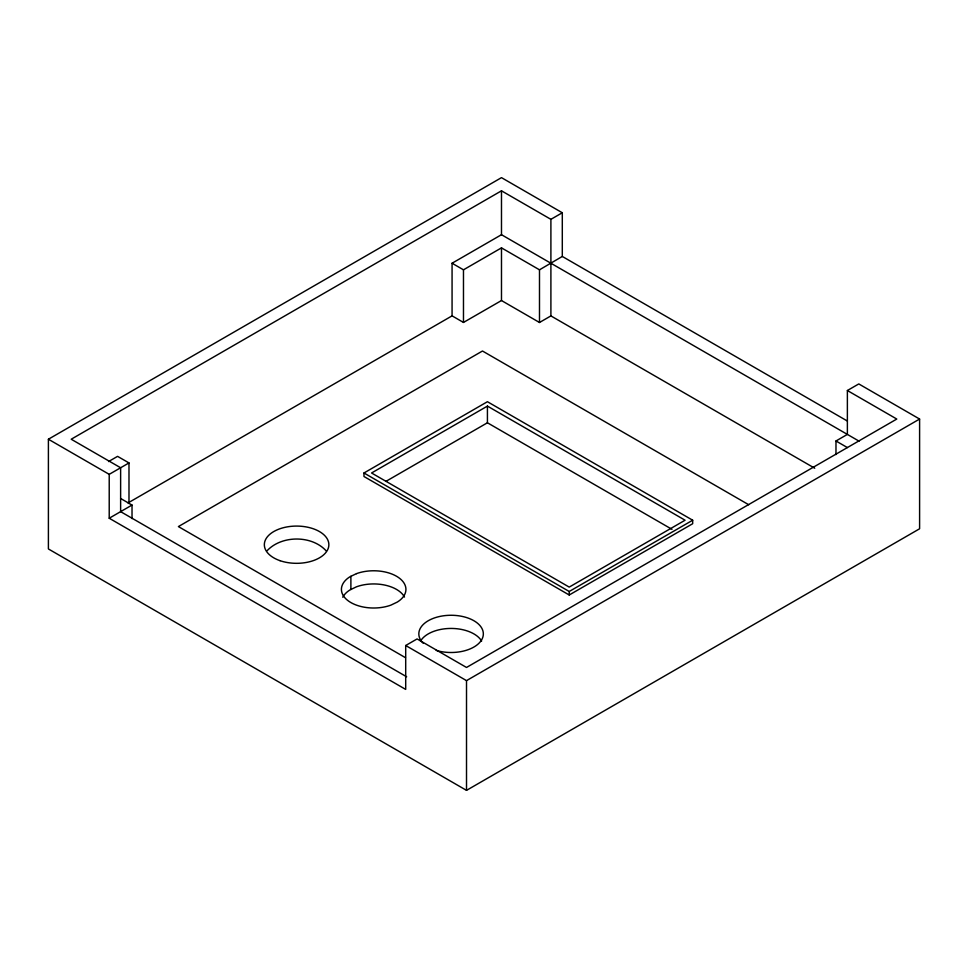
<?xml version="1.0" encoding="UTF-8"?>
<svg xmlns="http://www.w3.org/2000/svg" width="968" height="968" viewBox="0 0 968 968"><rect width="100%" height="100%" fill="white"/><g stroke="black" fill="none" stroke-linecap="round" stroke-linejoin="round"><path stroke-width="1.45" d="M267.204 550.623C281.773 535.11 311.999 535.086 326.276 550.986M835.977 454.536L835.977 440.984L847.375 434.402L847.375 390.515L858.785 383.933L919.6 419.047L919.6 528.77L466.515 790.36L48.4 548.953L48.4 439.23L501.484 177.64L562.299 212.754L562.299 256.447L539.491 269.818L501.484 247.868L463.478 269.818L452.068 263.236L452.068 315.858L463.478 322.441L501.484 300.54L539.491 322.489L550.901 315.907L814.729 468.222M562.299 212.754L550.901 219.337L501.484 190.817L71.209 439.23L120.625 467.762L120.625 511.649L406.657 676.789M108.561 461.554L117.576 456.351L128.986 462.934L128.986 503.529M452.068 263.236L501.484 234.704L859.088 441.166M48.4 439.23L109.215 474.344L128.986 462.934M128.03 502.936L452.068 315.858M109.215 474.344L109.215 518.231L132.023 505.066L132.023 518.594M363.968 472.989L487.424 401.708L692.677 520.215L692.677 523.724L569.22 594.993L363.968 476.498L363.968 472.989L569.22 591.484L692.677 520.215M487.424 406.1L371.567 472.989L569.22 587.104L685.078 520.215L487.424 406.1L487.424 422.774L671.986 529.327M385.881 481.399L487.424 422.774M109.215 518.231L405.701 689.41L405.701 645.511L417.099 638.928L466.515 667.46L896.791 419.047L847.375 390.515M405.701 645.511L466.515 680.625L919.6 419.047M562.299 256.447L847.024 420.838M835.977 440.984L847.375 447.567M748.712 504.727L482.475 351.009L178.39 526.58L405.483 657.683M120.625 498.484L132.023 505.066M569.22 591.484L569.22 594.993M550.901 219.337L550.901 315.907M539.491 269.818L539.491 322.489M501.484 190.817L501.484 234.704M501.484 247.868L501.484 300.54M466.515 680.625L466.515 790.36M463.478 269.818L463.478 322.441M350.888 576.323L350.888 589.488M423.149 643.2A32.259 18.622 0 0 1 445.026 615.6A32.259 18.622 0 0 1 482.996 636.593A32.259 18.622 0 0 1 436.181 650.399M420.536 641.07A32.259 18.622 0 0 1 451.088 628.438A32.259 18.622 0 0 1 481.628 641.07M342.757 597.244A32.259 18.622 0 0 1 350.029 589.899L356.514 586.789A32.259 18.622 0 0 1 404.491 597.062M356.514 573.625L350.029 576.722A32.259 18.622 0 0 0 348.843 601.273A32.259 18.622 0 0 0 390.842 605.157L397.316 602.06A32.259 18.622 0 0 0 398.501 577.509A32.259 18.622 0 0 0 356.514 573.625M280.067 560.69A32.259 18.622 0 0 0 328.854 544.984A32.259 18.622 0 0 0 280.901 528.431A32.259 18.622 0 0 0 280.067 560.69"/></g></svg>
